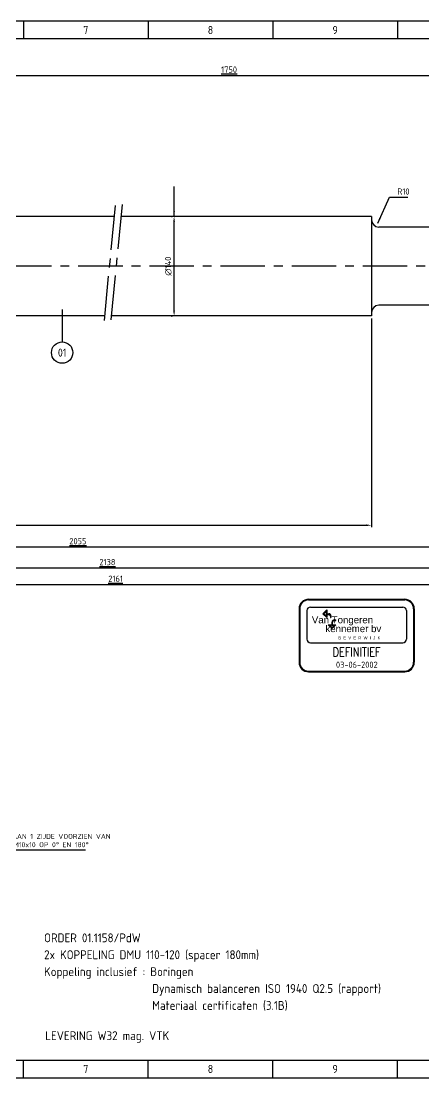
# Model space of a CAD drawing. Extents: x -1071 to 2610, y 0 to 1485.
# Drawn here: x 1048 to 1614, y 0 to 1485 of the extents above; entities that cross this region are included whole.
import ezdxf
from ezdxf.enums import TextEntityAlignment as Align

# ---------------------------------------------------------------- set-up
doc = ezdxf.new("R2010")
doc.units = 0
doc.header["$LTSCALE"] = 50
doc.header["$PDMODE"] = 3
doc.header["$PDSIZE"] = 15
doc.linetypes.add('CENTER', pattern=[2, 1.25, -0.25, 0.25, -0.25])
doc.layers.get('0').update_dxf_attribs({"linetype": 'CONTINUOUS'})
doc.layers.get('DEFPOINTS').update_dxf_attribs({"linetype": 'CONTINUOUS'})
for name, color, linetype in [('111', 1, 'CONTINUOUS'), ('113', 3, 'CONTINUOUS'), ('114', 4, 'CONTINUOUS'), ('115', 5, 'CONTINUOUS'), ('131', 1, 'CENTER'), ('2', 4, 'CONTINUOUS'), ('213', 3, 'CONTINUOUS'), ('214', 4, 'CONTINUOUS'), ('412', 2, 'CONTINUOUS'), ('KADER', 7, 'CONTINUOUS'), ('KADERTXT', 7, 'CONTINUOUS'), ('TITLEBLK', 7, 'CONTINUOUS')]:
    doc.layers.add(name, color=color, linetype=linetype)
doc.styles.add('HELV', font='HELV', dxfattribs={"width": 0.8})
doc.styles.add('HELVL', font='HELVL')
doc.styles.add('ISO', font='ISO')
doc.styles.add('ISO35', font='isocp.shx', dxfattribs={"height": 8.75})
doc.styles.add('ISO50', font='isocp.shx', dxfattribs={"height": 12.5})
doc.styles.add('ROMAND', font='ROMAND', dxfattribs={"width": 0.8, "height": 5})
doc.dimstyles.new('STD', dxfattribs={"dimscale": 2.5, "dimtxt": 8.75, "dimasz": 3, "dimexe": 1, "dimexo": 1.5, "dimgap": 1.5, "dimtad": 1, "dimdec": 1, "dimzin": 13, "dimtxsty": 'ISO35', "dimcen": 3, "dimdle": 1.25, "dimclrd": 2, "dimclre": 2, "dimclrt": 3, "dimazin": 3, "dimtfac": 1, "dimtdec": 1, "dimtix": 1, "dimtmove": 0, "dimatfit": 3, "dimtolj": 1, "dimtzin": 13})

# ---------------------------------------------------------------- blocks, each defined once
blk = doc.blocks.new('KADER')
at = {"layer": 'KADER', "color": 5, "linetype": 'CONTINUOUS'}
for p, q in [((420.5, 594), (420.5, 584)), ((420.5, 0), (420.5, 10))]:
    blk.add_line(p, q, dxfattribs=at)
at = {"layer": 'KADER', "color": 4, "linetype": 'CONTINUOUS'}
for p, q in [((490.58, 594), (490.58, 584)), ((560.67, 594), (560.67, 584)), ((630.75, 594), (630.75, 584)), ((490.58, 0), (490.58, 10)), ((560.67, 0), (560.67, 10)), ((630.75, 0), (630.75, 10))]:
    blk.add_line(p, q, dxfattribs=at)
at = {"layer": 'KADER', "color": 1, "linetype": 'CONTINUOUS'}
blk.add_lwpolyline([(841, 0), (841, 594), (0, 594), (0, 0)], close=True, dxfattribs=at)
at = {"layer": 'KADER', "color": 5, "linetype": 'CONTINUOUS'}
blk.add_lwpolyline([(831, 10), (831, 584), (10, 584), (10, 10)], close=True, dxfattribs=at)
at = {"layer": 'KADER', "color": 4, "linetype": 'CONTINUOUS', "style": 'ISO50'}
for s, p in [('7', (455.54, 589)), ('8', (525.62, 589)), ('9', (595.71, 589)), ('7', (455.54, 5)), ('8', (525.62, 5)), ('9', (595.71, 5))]:
    blk.add_text(s, height=4.5, dxfattribs=at).set_placement(p, align=Align.MIDDLE)
blk = doc.blocks.new('A1')
blk.add_blockref('KADER', (0, 0))
at = {"layer": 'KADERTXT', "color": 2, "linetype": 'CONTINUOUS', "style": 'ISO', "flags": 8}
for tag, p, height in [('WNR5', (659, 114.5), 2), ('WDAT5', (672.5, 114.5), 2), ('WGET5', (692.5, 114.5), 2), ('WOMS5', (713, 114.5), 2), ('WNR4', (659, 109.5), 2), ('WDAT4', (672.5, 109.5), 2), ('WGET4', (692.5, 109.5), 2), ('WOMS4', (713, 109.5), 2), ('WNR3', (659, 104.5), 2), ('WNR2', (659, 99.5), 2), ('WDAT3', (672.5, 104.5), 2), ('WDAT2', (672.5, 99.5), 2), ('WGET3', (692.5, 104.5), 2), ('WGET2', (692.5, 99.5), 2), ('WOMS3', (713, 104.5), 2), ('WOMS2', (713, 99.5), 2), ('WNR1', (659, 94.5), 2), ('WDAT1', (672.5, 94.5), 2), ('WGET1', (692.5, 94.5), 2), ('WOMS1', (713, 94.5), 2), ('DATUM', (695, 68), 2), ('GET', (726, 68), 2), ('SCHAAL', (652.88, 58), 2), ('TLCL', (809.37, 58.66), 2.25)]:
    blk.add_attdef(tag, p, '', height=height, dxfattribs=at)
at = {"layer": 'KADERTXT', "color": 4, "linetype": 'CONTINUOUS', "style": 'ISO50', "flags": 8}
for tag, p in [('TITEL1', (655, 45)), ('TITEL2', (655, 37.5)), ('TITEL3', (655, 30.5)), ('CLIENTTEKNR', (783, 30)), ('CLIENTREV', (823.5, 30)), ('TEKNR', (783, 15)), ('REVCODE', (824, 15))]:
    blk.add_attdef(tag, p, '', height=4.5, dxfattribs=at)
at = {"layer": 'KADERTXT', "color": 3, "linetype": 'CONTINUOUS', "style": 'ISO35', "flags": 8}
for tag, p in [('OPDR1', (731, 46)), ('REFNR', (790, 46)), ('OPDR2', (731, 40.5)), ('OPDR3', (731, 35)), ('OPDR4', (731, 30))]:
    blk.add_attdef(tag, p, '', height=3.2, dxfattribs=at)
blk = doc.blocks.new('*D21')
at = {"color": 2, "linetype": 'BYBLOCK'}
for p, q in [((1328.7, 1136.7), (1330, 1136.7)), ((1332.5, 1004.2), (1332.5, 1129.2)), ((1328.7, 996.7), (1330, 996.7))]:
    blk.add_line(p, q, dxfattribs=at)
for points in [[(1331.2, 1129.2), (1333.7, 1129.2), (1332.5, 1136.7)], [(1331.2, 1004.2), (1333.7, 1004.2), (1332.5, 996.7)]]:
    blk.add_solid(points, dxfattribs=at)
at = {"layer": 'DEFPOINTS', "color": 0, "linetype": 'BYBLOCK'}
for p in [(1332.5, 1136.7), (1332.5, 1136.7), (1332.5, 996.7)]:
    blk.add_point(p, dxfattribs=at)
at = {"color": 3, "linetype": 'BYBLOCK', "insert": (1324.3, 1066.7), "char_height": 8.75, "attachment_point": 5, "rotation": 90, "style": 'ISO35'}
blk.add_mtext('\\A1;∅140', dxfattribs=at)
blk = doc.blocks.new('POSNR')
at = {"layer": '114', "color": 4, "linetype": 'CONTINUOUS'}
blk.add_circle((0, 0), 6, dxfattribs=at)
at = {"layer": '113', "color": 3, "linetype": 'CONTINUOUS', "style": 'ISO35', "flags": 1}
for tag, p in [('AANTAL', (0, -11)), ('BENAMING', (0, -16)), ('LENGTE', (0, -21)), ('MATERIAAL', (0, -26)), ('GEWICHT', (0, -31)), ('OPMERKINGEN', (0, -36))]:
    blk.add_attdef(tag, p, '', height=3.2, dxfattribs=at)
blk = doc.blocks.new('PIJL')
at = {"layer": '2', "color": 2, "linetype": 'CONTINUOUS'}
for p, q in [((3.78, 13.59), (1.28, 11.09)), ((1.28, 11.09), (3.78, 8.59)), ((3.58, 13.11), (1.56, 11.09)), ((1.56, 11.09), (3.58, 9.07)), ((3.38, 12.62), (1.85, 11.09)), ((1.85, 11.09), (3.38, 9.55)), ((3.38, 12.62), (3.38, 11.49)), ((3.38, 11.49), (3.78, 11.49)), ((3.38, 11.09), (3.38, 9.55)), ((3.38, 11.09), (5.08, 11.09)), ((3.58, 13.11), (3.58, 11.49)), ((3.58, 10.89), (5.08, 10.89)), ((3.58, 10.89), (3.58, 9.07)), ((3.78, 13.59), (3.78, 11.49)), ((3.78, 10.69), (3.78, 8.59)), ((3.78, 10.69), (5.08, 10.69)), ((6.08, 9.69), (6.08, 8.59)), ((6.08, 8.59), (6.48, 8.59)), ((6.28, 9.69), (6.28, 8.59)), ((6.48, 9.69), (6.48, 8.59)), ((8.57, 7.13), (9.67, 7.13)), ((8.57, 6.93), (9.67, 6.93)), ((9.67, 6.73), (9.67, 7.13)), ((4.67, 3.93), (6.77, 3.93)), ((4.67, 3.93), (7.17, 1.43)), ((5.15, 3.73), (7.17, 1.72)), ((5.15, 3.73), (6.77, 3.73)), ((5.63, 3.53), (7.17, 2)), ((5.63, 3.53), (6.77, 3.53)), ((6.77, 3.53), (6.77, 3.93)), ((7.17, 3.53), (7.17, 5.73)), ((7.17, 1.43), (9.67, 3.93)), ((7.17, 1.72), (9.18, 3.73)), ((7.17, 2), (8.7, 3.53)), ((7.17, 3.53), (8.7, 3.53)), ((7.37, 3.73), (7.37, 5.73)), ((7.37, 3.73), (9.18, 3.73)), ((7.57, 3.93), (7.57, 5.73)), ((7.57, 3.93), (9.67, 3.93)), ((8.57, 6.73), (9.67, 6.73))]:
    blk.add_line(p, q, dxfattribs=at)
for centre, radius, start, end in [((5.08, 9.69), 1.4, 0, 90), ((5.08, 9.69), 1.2, 0, 90), ((5.08, 9.69), 1, 0, 90), ((8.57, 5.73), 1.4, 90, 180), ((8.57, 5.73), 1.2, 90, 180), ((8.57, 5.73), 1, 90, 180)]:
    blk.add_arc(centre, radius, start, end, dxfattribs=at)
blk = doc.blocks.new('DEFINN')
at = {"layer": '115', "color": 5}
for p, q in [((-27.1, 36.8), (26.9, 36.8)), ((-27.1, 36.4), (26.9, 36.4)), ((-32.5, 31.4), (-32.5, 1.4)), ((-32.1, 31.4), (-32.1, 1.4)), ((-28.1, 30.4), (-28.1, 14.4)), ((-26.1, 32.4), (25.9, 32.4)), ((27.9, 30.4), (27.9, 14.4)), ((31.9, 31.4), (31.9, 1.4)), ((32.3, 31.4), (32.3, 1.4)), ((-26.1, 12.4), (25.9, 12.4)), ((-27.1, -3.6), (26.9, -3.6)), ((-27.1, -4), (26.9, -4))]:
    blk.add_line(p, q, dxfattribs=at)
for centre, radius, start, end in [((-27.1, 31.4), 5.4, 90, 180), ((-27.1, 31.4), 5, 90, 180), ((26.9, 31.4), 5.4, 0, 90), ((26.9, 31.4), 5, 0, 90), ((-26.1, 30.4), 2, 90, 180), ((25.9, 30.4), 2, 360, 90), ((-26.1, 14.4), 2, 180, 270), ((25.9, 14.4), 2, 270, 360), ((-27.1, 1.4), 5.4, 180, 270), ((-27.1, 1.4), 5, 180, 270), ((26.9, 1.4), 5.4, 270, 0), ((26.9, 1.4), 5, 270, 0)]:
    blk.add_arc(centre, radius, start, end, dxfattribs=at)
at = {"layer": 'KADER', "color": 3, "linetype": 'CONTINUOUS', "xscale": 0.8640000000000001, "yscale": 0.8640000000000001, "zscale": 0.8640000000000001}
blk.add_blockref('PIJL', (-20.12, 19.07), dxfattribs=at)
at = {"layer": '114', "color": 4, "linetype": 'CONTINUOUS', "style": 'ROMAND', "width": 0.8}
blk.add_text('DEFINITIEF', height=5, dxfattribs=at).set_placement((-0.1, 7.13), align=Align.MIDDLE)
at = {"layer": 'KADER', "color": 3, "linetype": 'CONTINUOUS', "style": 'HELV'}
for s, p in [('Van Tongeren', (-25.28, 23.31)), ('    kennemer bv', (-23.68, 18.32))]:
    blk.add_text(s, height=3.888, dxfattribs=at).set_placement(p)
at = {"layer": 'KADER', "color": 2, "linetype": 'CONTINUOUS', "style": 'HELVL'}
blk.add_text('B  E  V  E  R  W  I  J  K', height=1.65, dxfattribs=at).set_placement((-10.39, 14.24))

msp = doc.modelspace()

# ---------------------------------------------------------------- linework, layer by layer
at = {"color": 2, "linetype": 'BYBLOCK'}
for p, q in [((472.7579, 1408.8224), (1838.0609, 1408.8224)), ((1540.5609, 1066.8911), (1540.5609, 774.0928)), ((107.7579, 776.5928), (1533.0609, 776.5928)), ((107.7579, 746.0873), (1778.0609, 746.0873)), ((107.7579, 716.6901), (1861.0609, 716.6901)), ((107.7579, 693.2802), (1884.0609, 693.2802))]:
    msp.add_line(p, q, dxfattribs=at)
msp.add_solid([(1533.0609, 777.8428), (1533.0609, 775.3428), (1540.5609, 776.5928)], dxfattribs=at)
at = {"layer": '111'}
msp.add_line((1105.654, 1079.6755), (1105.654, 1034.1809), dxfattribs=at)
at = {"layer": '114'}
for p, q in [((1178.6636, 1210.6411), (935.7579, 1210.6411)), ((1540.5609, 1210.6411), (1188.3005, 1210.6411)), ((1540.5609, 1210.6411), (1540.5609, 1070.6411)), ((1785.5609, 1195.6411), (1550.5609, 1195.6411)), ((1785.5609, 1085.6411), (1550.5609, 1085.6411)), ((1165.1102, 1070.6411), (935.7579, 1070.6411)), ((1540.5609, 1070.6411), (1174.7471, 1070.6411))]:
    msp.add_line(p, q, dxfattribs=at)
for centre, start, end in [((1550.5609, 1205.6411), 180, 270), ((1550.5609, 1075.6411), 90, 180)]:
    msp.add_arc(centre, 10, start, end, dxfattribs=at)
at = {"layer": '131'}
for p, q in [((1180.153, 1226.0259), (1163.6256, 1055.3056)), ((1189.8987, 1227.15), (1173.3713, 1056.4297)), ((1990.7247, 1140.6411), (89.6761, 1140.6411))]:
    msp.add_line(p, q, dxfattribs=at)
at = {"layer": 'DEFPOINTS', "color": 0, "linetype": 'BYBLOCK'}
for p in [(1540.5609, 1070.6411), (1540.5609, 776.5928)]:
    msp.add_point(p, dxfattribs=at)

# ---------------------------------------------------------------- block references
at = {"layer": '111'}
ref = msp.add_blockref('POSNR', (1105.654, 1019.1809), dxfattribs=dict(at, xscale=2.5, yscale=2.5, zscale=2.5))
ref.add_attrib('STUKNR', '01', dxfattribs={"layer": '114', "color": 4, "linetype": 'CONTINUOUS', "height": 11.25, "style": 'ISO50'}).set_placement((1105.654, 1019.1809), align=Align.MIDDLE)
at = {"layer": '213'}
ref = msp.add_blockref('DEFINN', (1519.784, 580.565), dxfattribs=dict(at, xscale=2.5, yscale=2.5, zscale=2.5))
ref.add_attrib('DAT', '03-06-2002', dxfattribs={"height": 8.75, "style": 'ISO35'}).set_placement((1519.784, 580.565), align=Align.MIDDLE_CENTER)
at = {"layer": 'TITLEBLK', "xscale": 2.5, "yscale": 2.5, "zscale": 2.5}
msp.add_blockref('A1', (0, 0), dxfattribs=at)

# ---------------------------------------------------------------- texts
at = {"color": 3, "linetype": 'BYBLOCK', "char_height": 8.75, "attachment_point": 5, "style": 'ISO35'}
for s, insert in [('\\L1750', (1340.2699, 1416.9474)), ('\\L2055', (1127.7699, 754.2132)), ('\\L2138', (1169.2699, 724.816)), ('\\L2161', (1180.7699, 701.4061))]:
    msp.add_mtext(s, dxfattribs=dict(at, insert=insert))
at = {"layer": '213', "insert": (977.3469, 333.4652), "char_height": 7, "attachment_point": 4, "style": 'ISO35'}
msp.add_mtext('KOPPELING AAN 1 ZIJDE VOORZIEN VAN \\P2x TAPGAT M10x10 OP 0° EN 180°', dxfattribs=at)
at = {"layer": '214', "style": 'ISO50'}
for s, p in [('ORDER 01.1158/PdW', (1080.3191, 190.5349)), ('2x KOPPELING DMU 110-120 (spacer 180mm)', (1080.3191, 166.7849)), ('Koppeling inclusief : Boringen', (1080.3191, 143.0349)), ('Dynamisch balanceren ISO 1940 Q2.5 (rapport)', (1232.1657, 119.2849)), ('Materiaal certificaten (3.1B)', (1232.1657, 95.5349)), ('LEVERING W32 mag. VTK', (1081.9091, 53.0492))]:
    msp.add_text(s, height=12.5, dxfattribs=at).set_placement(p)
at = {"layer": '412', "color": 3, "insert": (1576.7332, 1245.5382), "char_height": 8.75, "attachment_point": 4, "style": 'ISO35'}
msp.add_mtext('\\A1;R10', dxfattribs=at)

# ---------------------------------------------------------------- dimensions: what is measured, and where the dimension line sits
at = {"layer": '412'}
dim = msp.add_linear_dim(base=(1262.936, 1210.6411), p1=(1262.936, 1070.6411), p2=(1262.936, 1210.6411), angle=90, text='%%c<>', dimstyle='STD', dxfattribs=at)
dim.commit()
dim.dimension.update_dxf_attribs({"geometry": '*D21', "text_midpoint": (1254.811, 1140.6411), "insert": (-69.5168, 73.9055)})

# ---------------------------------------------------------------- leaders
at = {"layer": '412', "color": 2}
msp.add_leader([(1262.936, 1210.6411), (1262.936, 1252.7487)], dimstyle='STD', dxfattribs=at)
at = {"layer": '412', "color": 2, "annotation_type": 0, "has_hookline": 1, "hookline_direction": 0, "text_width": 14.8819}
msp.add_leader([(1549.2192, 1201.019), (1565.4832, 1237.4132), (1572.9832, 1237.4132)], dimstyle='STD', dxfattribs=at)
at = {"layer": '412', "color": 2, "annotation_type": 0, "has_hookline": 1, "hookline_direction": 0, "text_width": 161.035}
msp.add_leader([(922.5299, 289.8168), (966.0969, 320.3533), (973.5969, 320.3533)], dimstyle='STD', override={"dimtxsty": 'ISO35'}, dxfattribs=at)

doc.saveas('drawing.dxf')
